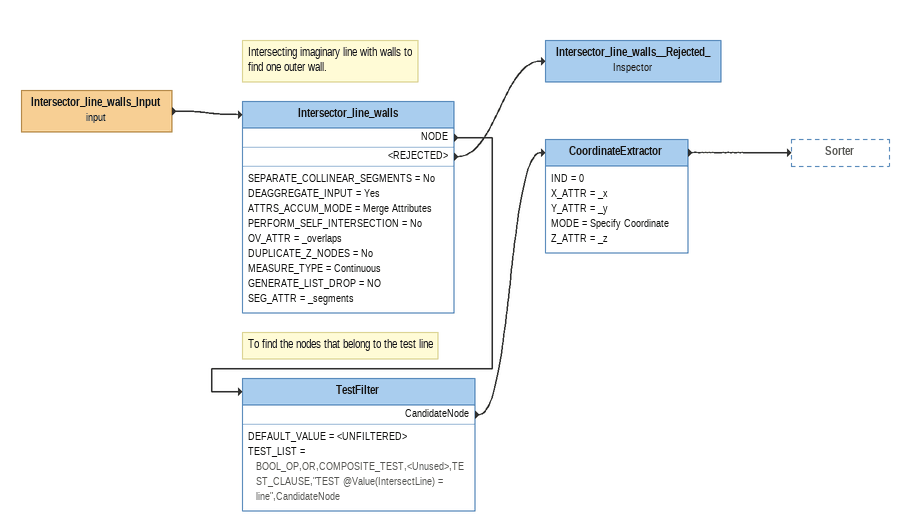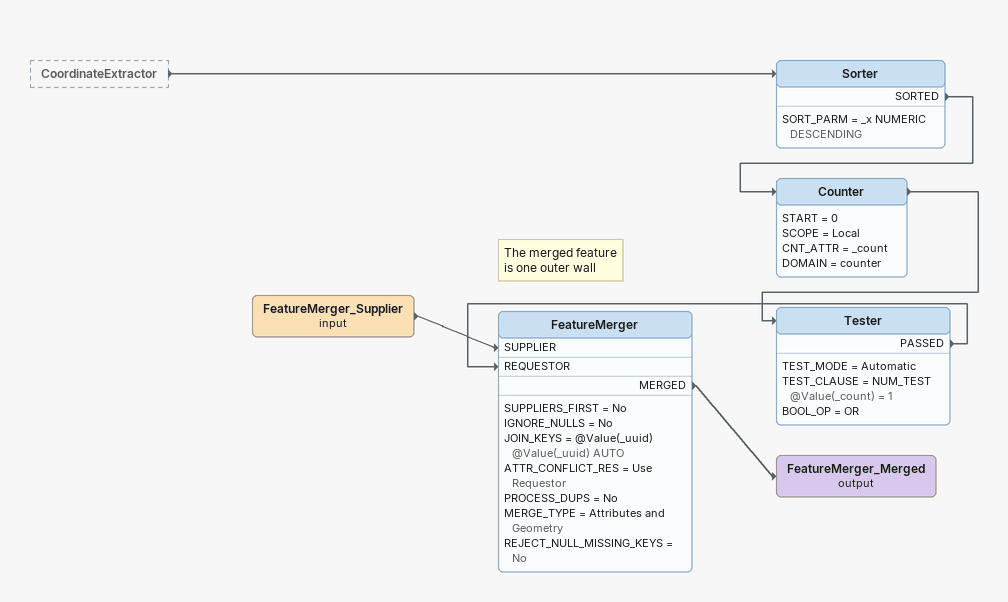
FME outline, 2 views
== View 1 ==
Intersector_line_walls_Input (input)
    -> Intersector_line_walls
Note: Intersecting imaginary line with walls to / find one outer wall.
Intersector_line_walls
    SEPARATE_COLLINEAR_SEGMENTS = No
    DEAGGREGATE_INPUT = Yes
    ATTRS_ACCUM_MODE = Merge Attributes
    PERFORM_SELF_INTERSECTION = No
    OV_ATTR = _overlaps
    DUPLICATE_Z_NODES = No
    MEASURE_TYPE = Continuous
    GENERATE_LIST_DROP = NO
    SEG_ATTR = _segments
    NODE -> TestFilter
    <REJECTED> -> Intersector_line_walls__Rejected_
Intersector_line_walls__Rejected_: Inspector
Note: To find the nodes that belong to the test line
TestFilter
    DEFAULT_VALUE = <UNFILTERED>
    TEST_LIST = BOOL_OP,OR,COMPOSITE_TEST,<Unused>,TEST_CLAUSE,"TEST @Value(IntersectLine) = line",CandidateNode
    CandidateNode -> CoordinateExtractor
CoordinateExtractor
    IND = 0
    X_ATTR = _x
    Y_ATTR = _y
    MODE = Specify Coordinate
    Z_ATTR = _z
    -> Sorter

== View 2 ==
CoordinateExtractor [outside]
    -> Sorter
Sorter
    SORT_PARM = _x NUMERIC DESCENDING
    SORTED -> Counter
Counter
    START = 0
    SCOPE = Local
    CNT_ATTR = _count
    DOMAIN = counter
    -> Tester
Tester
    TEST_MODE = Automatic
    TEST_CLAUSE = NUM_TEST @Value(_count) = 1
    BOOL_OP = OR
    PASSED -> FeatureMerger [REQUESTOR]
FeatureMerger_Supplier (input)
    -> FeatureMerger [SUPPLIER]
Note: The merged feature / is one outer wall
FeatureMerger
    SUPPLIERS_FIRST = No
    IGNORE_NULLS = No
    JOIN_KEYS = @Value(_uuid) @Value(_uuid) AUTO
    ATTR_CONFLICT_RES = Use Requestor
    PROCESS_DUPS = No
    MERGE_TYPE = Attributes and Geometry
    REJECT_NULL_MISSING_KEYS = No
    MERGED -> FeatureMerger_Merged (output)
FeatureMerger_Merged (output)
